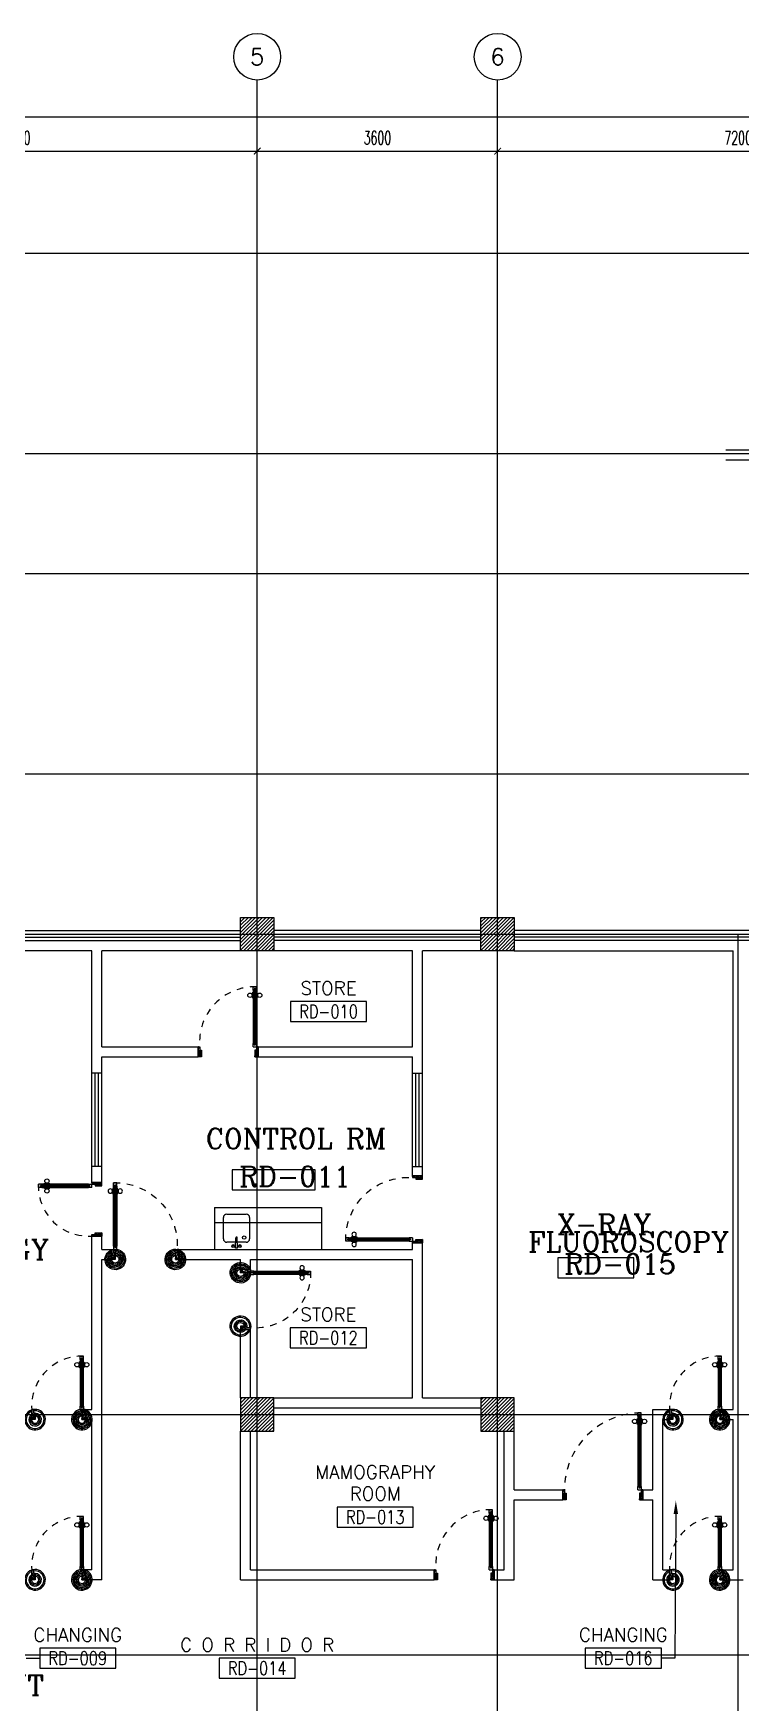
# Model space of a CAD drawing. Extents: x 417819.9 to 417911.9, y 43448 to 43539.2.
# Drawn here: x 417842.51 to 417853.09, y 43514.18 to 43539.19 of the extents above; entities that cross this region are included whole.
import ezdxf
from ezdxf.enums import TextEntityAlignment as Align

# ---------------------------------------------------------------- set-up
doc = ezdxf.new("R2010")
doc.units = 0
doc.header["$MEASUREMENT"] = 0
doc.header["$PDMODE"] = 3
doc.header["$PDSIZE"] = 0.1
doc.linetypes.add('HIDDEN', pattern=[0.375, 0.25, -0.125])
doc.layers.get('0').update_dxf_attribs({"color": 11, "linetype": 'CONTINUOUS'})
doc.layers.get('DEFPOINTS').update_dxf_attribs({"color": 11, "linetype": 'CONTINUOUS'})
for name, color, linetype in [('AX-CR', 11, 'CONTINUOUS'), ('AX-TXT', 11, 'CONTINUOUS'), ('COL', 11, 'CONTINUOUS'), ('DOOR', 11, 'CONTINUOUS'), ('ME-FIX', 11, 'CONTINUOUS'), ('RM-BOX', 11, 'CONTINUOUS'), ('RM-NAME', 11, 'CONTINUOUS'), ('RM-NO', 11, 'CONTINUOUS'), ('WALL', 11, 'CONTINUOUS')]:
    doc.layers.add(name, color=color, linetype=linetype)
doc.styles.add('ROMANC', font='romanc', dxfattribs={"height": 0.1})
doc.styles.add('ROMANS', font='ROMANS.shx', dxfattribs={"width": 0.6})
doc.dimstyles.new('STANDARD in', dxfattribs={"dimtxt": 0.2, "dimasz": 0.1, "dimexe": 0.07, "dimexo": 0.05, "dimgap": 0.1, "dimtad": 1, "dimdec": 0, "dimlfac": 1000, "dimzin": 0, "dimdsep": 46, "dimtxsty": 'ROMANS', "dimblk": 'ARCHTICK', "dimcen": 0.05, "dimdle": 0.05, "dimclrd": 7, "dimclre": 7, "dimclrt": 2, "dimadec": 0, "dimazin": 0, "dimtfac": 1, "dimtdec": 0, "dimtmove": 2, "dimatfit": 3, "dimldrblk": 'ARCHTICK', "dimfxl": 0, "dimtolj": 1, "dimtzin": 0, "dimarcsym": 0})

# ---------------------------------------------------------------- blocks, each defined once
blk = doc.blocks.new('_ARCHTICK')
at = {"color": 0, "linetype": 'ByBlock', "const_width": 0.15}
blk.add_lwpolyline([(-0.5, -0.5), (0.5, 0.5)], dxfattribs=at)
blk = doc.blocks.new('*D141')
at = {"layer": 'DEFPOINTS', "color": 0}
for p in [(417906.523, 43537.937), (417906.523, 43536.517), (417831.207, 43525.759)]:
    blk.add_point(p, dxfattribs=at)
at = {"layer": 'RM-NAME', "color": 7, "lineweight": -2}
for p, q in [((417831.207, 43525.809), (417831.207, 43538.007)), ((417906.523, 43536.567), (417906.523, 43538.007)), ((417831.157, 43537.937), (417906.573, 43537.937))]:
    blk.add_line(p, q, dxfattribs=at)
at = {"layer": 'RM-NAME', "color": 7, "lineweight": -2, "xscale": 0.1, "yscale": 0.1, "zscale": 0.1, "rotation": 180}
blk.add_blockref('_ARCHTICK', (417831.207, 43537.937), dxfattribs=at)
at = {"layer": 'RM-NAME', "color": 7, "lineweight": -2, "xscale": 0.1, "yscale": 0.1, "zscale": 0.1}
blk.add_blockref('_ARCHTICK', (417906.523, 43537.937), dxfattribs=at)
at = {"layer": 'RM-NAME', "color": 2, "insert": (417868.865, 43538.137), "char_height": 0.2, "attachment_point": 5, "style": 'ROMANS'}
blk.add_mtext('\\A1;75316', dxfattribs=at)
blk = doc.blocks.new('*D183')
at = {"layer": 'DEFPOINTS', "color": 0}
for p in [(417845.857, 43537.423), (417838.657, 43537.023), (417845.857, 43537.023)]:
    blk.add_point(p, dxfattribs=at)
at = {"layer": 'RM-NAME', "color": 7, "lineweight": -2}
for p, q in [((417838.657, 43537.073), (417838.657, 43537.493)), ((417845.857, 43537.073), (417845.857, 43537.493)), ((417838.607, 43537.423), (417845.907, 43537.423))]:
    blk.add_line(p, q, dxfattribs=at)
at = {"layer": 'RM-NAME', "color": 7, "lineweight": -2, "xscale": 0.1, "yscale": 0.1, "zscale": 0.1, "rotation": 180}
blk.add_blockref('_ARCHTICK', (417838.657, 43537.423), dxfattribs=at)
at = {"layer": 'RM-NAME', "color": 7, "lineweight": -2, "xscale": 0.1, "yscale": 0.1, "zscale": 0.1}
blk.add_blockref('_ARCHTICK', (417845.857, 43537.423), dxfattribs=at)
at = {"layer": 'RM-NAME', "color": 2, "insert": (417842.257, 43537.623), "char_height": 0.2, "attachment_point": 5, "style": 'ROMANS'}
blk.add_mtext('\\A1;7200', dxfattribs=at)
blk = doc.blocks.new('A$C09EF76E8')
at = {"layer": 'DOOR', "color": 0, "linetype": 'ByBlock'}
for p, q in [((719, 855), (710, 855)), ((710, 855), (710, 790)), ((719, 790), (710, 790)), ((727, 868), (719, 868)), ((719, 778), (719, 868)), ((719, 855), (719, 790)), ((727, 778), (719, 778)), ((777, 950), (727, 950)), ((727, 950), (777, 950)), ((727, 900), (727, 950)), ((744, 900), (727, 900)), ((760, 920), (744, 920)), ((744, 900), (744, 920)), ((760, 900), (760, 920)), ((777, 900), (760, 900)), ((777, 900), (777, 950)), ((777, 868), (784, 868)), ((777, 778), (784, 778)), ((784, 778), (784, 868)), ((784, 855), (793, 855)), ((784, 855), (784, 790)), ((784, 790), (793, 790)), ((793, 855), (793, 790)), ((2, 0), (2, 150)), ((2, 150), (27, 150)), ((2, 150), (2, 0)), ((27, 150), (27, 100)), ((27, 100), (52, 100)), ((52, 100), (52, 0)), ((727, 150), (727, 200)), ((727, 200), (744, 200)), ((727, 150), (777, 150)), ((744, 200), (744, 180)), ((744, 180), (760, 180)), ((777, 100), (752, 100)), ((752, 100), (752, 0)), ((760, 180), (760, 200)), ((760, 200), (777, 200)), ((777, 200), (777, 150)), ((777, 150), (777, 100)), ((802, 150), (777, 150)), ((802, 150), (802, 0)), ((52, 0), (2, 0)), ((752, 0), (802, 0))]:
    blk.add_line(p, q, dxfattribs=at)
at = {"layer": 'DOOR', "linetype": 'ByBlock'}
for p, q in [((727, 900), (727, 200)), ((744, 200), (744, 900)), ((760, 200), (760, 900)), ((777, 200), (777, 900)), ((802, 0), (802, 150))]:
    blk.add_line(p, q, dxfattribs=at)
at = {"layer": 'DOOR', "color": 9, "linetype": 'ByBlock'}
for p, q in [((52, 0), (2, 114)), ((52, 0), (2, 40)), ((52, 0), (38, 100)), ((752, 0), (802, 114)), ((752, 0), (765, 100)), ((752, 0), (802, 40))]:
    blk.add_line(p, q, dxfattribs=at)
at = {"layer": 'DOOR', "color": 0, "linetype": 'ByBlock'}
for centre in [(678, 823), (825, 823)]:
    blk.add_circle(centre, 32.4, dxfattribs=at)
at = {"layer": 'DOOR', "linetype": 'HIDDEN', "ltscale": 0.5}
blk.add_arc((752, 199), 752, 88.0938, 183.7249, dxfattribs=at)
at = {"layer": 'DOOR', "color": 9, "linetype": 'ByBlock'}
for centre, radius, start, end in [((52, 0), 154, 103.7142, 108.8947), ((52, 0), 134, 100.72, 111.8402), ((52, 0), 94.4, 90, 121.9818), ((52, 0), 74.4, 90, 132.2236), ((52, 0), 54.4, 90, 156.7926), ((52, 0), 34.4, 90, 180), ((52, 0), 14.4, 90, 180), ((752, 0), 94.4, 58.0182, 90), ((752, 0), 74.4, 47.7764, 90), ((752, 0), 54.4, 23.2074, 90), ((752, 0), 34.4, 0, 90), ((752, 0), 14.4, 0, 90), ((752, 0), 134, 68.1598, 79.28), ((752, 0), 114, 64.0838, 77.3774), ((752, 0), 154, 71.1053, 76.2858)]:
    blk.add_arc(centre, radius, start, end, dxfattribs=at)
blk = doc.blocks.new('RM1')
at = {"layer": 'RM-BOX'}
blk.add_lwpolyline([(570, -200), (-570, -200), (-570, -500), (570, -500)], close=True, dxfattribs=at)
at = {"layer": 'RM-NAME', "style": 'ROMANS'}
for tag, p in [('ROOMNAME1', (0, 324)), ('ROOMNAME2', (0, 0))]:
    blk.add_attdef(tag, text='', height=200, dxfattribs=at).set_placement(p, align=Align.MIDDLE)
at = {"layer": 'RM-NO', "style": 'ROMANS', "width": 0.8}
blk.add_attdef('ROOMNO', text='', height=200, dxfattribs=at).set_placement((0, -350), align=Align.MIDDLE)
blk = doc.blocks.new('*X113')
at = {"color": 0}
for p, q in [((38539, 62351), (38989, 62801)), ((38539, 62404), (38936, 62801)), ((38539, 62457), (38883, 62801)), ((38539, 62510), (38830, 62801)), ((38539, 62563), (38777, 62801)), ((38539, 62616), (38724, 62801)), ((38539, 62669), (38671, 62801)), ((38539, 62722), (38618, 62801)), ((38539, 62775), (38565, 62801)), ((38542, 62301), (39039, 62798)), ((38595, 62301), (39039, 62745)), ((38648, 62301), (39039, 62692)), ((38701, 62301), (39039, 62639)), ((38754, 62301), (39039, 62586)), ((38807, 62301), (39039, 62533)), ((38860, 62301), (39039, 62480)), ((38913, 62301), (39039, 62427)), ((38966, 62301), (39039, 62374)), ((39020, 62301), (39039, 62321))]:
    blk.add_line(p, q, dxfattribs=at)
blk = doc.blocks.new('COL50')
at = {"layer": 'COL'}
blk.add_lwpolyline([(-250, 250), (-250, -250), (250, -250), (250, 250)], close=True, dxfattribs=at)
blk = doc.blocks.new('*X112')
at = {"color": 0}
for p, q in [((38539, 69510), (39030, 70001)), ((38539, 69564), (38977, 70001)), ((38539, 69617), (38924, 70001)), ((38539, 69670), (38871, 70001)), ((38539, 69723), (38818, 70001)), ((38539, 69776), (38765, 70001)), ((38539, 69829), (38712, 70001)), ((38539, 69882), (38658, 70001)), ((38539, 69935), (38605, 70001)), ((38539, 69988), (38552, 70001)), ((38583, 69501), (39039, 69957)), ((38636, 69501), (39039, 69904)), ((38689, 69501), (39039, 69851)), ((38742, 69501), (39039, 69798)), ((38795, 69501), (39039, 69745)), ((38848, 69501), (39039, 69692)), ((38901, 69501), (39039, 69639)), ((38954, 69501), (39039, 69586)), ((39007, 69501), (39039, 69533))]:
    blk.add_line(p, q, dxfattribs=at)
blk = doc.blocks.new('DOOR100')
at = {"layer": 'DOOR', "color": 7, "linetype": 'ByBlock'}
for p, q in [((-75, 1250), (-75, 1300)), ((-75, 1300), (-25, 1300)), ((-25, 1300), (-75, 1300)), ((-58, 1250), (-58, 1270)), ((-42, 1270), (-58, 1270)), ((-42, 1250), (-42, 1270)), ((-25, 1250), (-25, 1300)), ((-91, 1205), (-91, 1140)), ((-82, 1205), (-91, 1205)), ((-82, 1140), (-91, 1140)), ((-82, 1128), (-82, 1218)), ((-75, 1218), (-82, 1218)), ((-82, 1205), (-82, 1140)), ((-75, 1128), (-82, 1128)), ((-58, 1250), (-75, 1250)), ((-25, 1250), (-42, 1250)), ((-25, 1218), (-18, 1218)), ((-25, 1128), (-18, 1128)), ((-18, 1128), (-18, 1218)), ((-18, 1205), (-18, 1140)), ((-18, 1205), (-9, 1205)), ((-18, 1140), (-9, 1140)), ((-9, 1205), (-9, 1140)), ((-1200, 0), (-1200, 150)), ((-1200, 150), (-1175, 150)), ((-1200, 150), (-1200, 0)), ((-1150, 0), (-1200, 114)), ((-1150, 0), (-1200, 40)), ((-1150, 0), (-1200, 0)), ((-1175, 150), (-1175, 100)), ((-1175, 100), (-1150, 100)), ((-1150, 0), (-1163, 100)), ((-1150, 100), (-1150, 0)), ((-75, 200), (-58, 200)), ((-75, 150), (-75, 200)), ((-75, 150), (-25, 150)), ((-58, 200), (-58, 180)), ((-58, 180), (-42, 180)), ((-50, 0), (0, 114)), ((-50, 100), (-50, 0)), ((-50, 0), (-37, 100)), ((-25, 100), (-50, 100)), ((-50, 0), (0, 40)), ((-50, 0), (0, 0)), ((-42, 200), (-25, 200)), ((-42, 180), (-42, 200)), ((-25, 200), (-25, 150)), ((0, 150), (-25, 150)), ((-25, 150), (-25, 100)), ((0, 0), (0, 150)), ((0, 150), (0, 0))]:
    blk.add_line(p, q, dxfattribs=at)
at = {"layer": 'DOOR', "linetype": 'ByBlock'}
for p, q in [((-75, 1250), (-75, 200)), ((-58, 200), (-58, 1250)), ((-42, 200), (-42, 1250)), ((-25, 200), (-25, 1250))]:
    blk.add_line(p, q, dxfattribs=at)
at = {"layer": 'DOOR', "color": 7, "linetype": 'ByBlock'}
for centre in [(-124, 1173), (24, 1173)]:
    blk.add_circle(centre, 32.4, dxfattribs=at)
at = {"layer": 'DOOR', "linetype": 'HIDDEN', "ltscale": 0.5}
blk.add_arc((-25, 150), 1150, 90, 180, dxfattribs=at)
at = {"layer": 'DOOR', "color": 7, "linetype": 'ByBlock'}
for centre, radius, start, end in [((-1150, 0), 154, 103.7142, 108.8947), ((-1150, 0), 134, 100.72, 111.8402), ((-1150, 0), 94.4, 90, 121.9818), ((-1150, 0), 74.4, 90, 132.2236), ((-1150, 0), 54.4, 90, 156.7926), ((-1150, 0), 34.4, 90, 180), ((-1150, 0), 14.4, 90, 180), ((-50, 0), 94.4, 58.0182, 90), ((-50, 0), 74.4, 47.7764, 90), ((-50, 0), 54.4, 23.2074, 90), ((-50, 0), 34.4, 0, 90), ((-50, 0), 14.4, 0, 90), ((-50, 0), 134, 68.1598, 79.28), ((-50, 0), 114, 64.0838, 77.3774), ((-50, 0), 154, 71.1053, 76.2858)]:
    blk.add_arc(centre, radius, start, end, dxfattribs=at)
blk = doc.blocks.new('A$C49F1192B')
at = {"layer": 'DOOR', "color": 0, "linetype": 'ByBlock', "xscale": -1, "rotation": 270}
blk.add_blockref('DOOR100', (0, 1200), dxfattribs=at)
blk = doc.blocks.new('*X114')
at = {"color": 0}
for p, q in [((42139, 62345), (42595, 62801)), ((42139, 62398), (42542, 62801)), ((42139, 62451), (42489, 62801)), ((42139, 62504), (42436, 62801)), ((42139, 62557), (42383, 62801)), ((42139, 62610), (42330, 62801)), ((42139, 62663), (42277, 62801)), ((42139, 62716), (42224, 62801)), ((42139, 62769), (42171, 62801)), ((42148, 62301), (42639, 62792)), ((42201, 62301), (42639, 62739)), ((42255, 62301), (42639, 62686)), ((42308, 62301), (42639, 62633)), ((42361, 62301), (42639, 62580)), ((42414, 62301), (42639, 62527)), ((42467, 62301), (42639, 62474)), ((42520, 62301), (42639, 62421)), ((42573, 62301), (42639, 62368)), ((42626, 62301), (42639, 62314))]:
    blk.add_line(p, q, dxfattribs=at)
blk = doc.blocks.new('*X115')
at = {"color": 0}
for p, q in [((42139, 69504), (42636, 70001)), ((42139, 69557), (42583, 70001)), ((42139, 69610), (42530, 70001)), ((42139, 69663), (42477, 70001)), ((42139, 69716), (42424, 70001)), ((42139, 69769), (42371, 70001)), ((42139, 69822), (42318, 70001)), ((42139, 69875), (42265, 70001)), ((42139, 69929), (42212, 70001)), ((42139, 69982), (42159, 70001)), ((42189, 69501), (42639, 69951)), ((42242, 69501), (42639, 69898)), ((42295, 69501), (42639, 69845)), ((42348, 69501), (42639, 69792)), ((42401, 69501), (42639, 69739)), ((42454, 69501), (42639, 69686)), ((42507, 69501), (42639, 69633)), ((42560, 69501), (42639, 69580)), ((42613, 69501), (42639, 69527))]:
    blk.add_line(p, q, dxfattribs=at)
blk = doc.blocks.new('*D174')
at = {"layer": 'DEFPOINTS', "color": 0}
for p in [(417856.657, 43537.423), (417849.457, 43537.023), (417856.657, 43537.023)]:
    blk.add_point(p, dxfattribs=at)
at = {"layer": 'RM-NAME', "color": 7, "lineweight": -2}
for p, q in [((417849.457, 43537.073), (417849.457, 43537.493)), ((417856.657, 43537.073), (417856.657, 43537.493)), ((417849.407, 43537.423), (417856.707, 43537.423))]:
    blk.add_line(p, q, dxfattribs=at)
at = {"layer": 'RM-NAME', "color": 7, "lineweight": -2, "xscale": 0.1, "yscale": 0.1, "zscale": 0.1, "rotation": 180}
blk.add_blockref('_ARCHTICK', (417849.457, 43537.423), dxfattribs=at)
at = {"layer": 'RM-NAME', "color": 7, "lineweight": -2, "xscale": 0.1, "yscale": 0.1, "zscale": 0.1}
blk.add_blockref('_ARCHTICK', (417856.657, 43537.423), dxfattribs=at)
at = {"layer": 'RM-NAME', "color": 2, "insert": (417853.057, 43537.623), "char_height": 0.2, "attachment_point": 5, "style": 'ROMANS'}
blk.add_mtext('\\A1;7200', dxfattribs=at)
blk = doc.blocks.new('*D173')
at = {"layer": 'DEFPOINTS', "color": 0}
for p in [(417849.457, 43537.423), (417845.857, 43537.023), (417849.457, 43537.023)]:
    blk.add_point(p, dxfattribs=at)
at = {"layer": 'RM-NAME', "color": 7, "lineweight": -2}
for p, q in [((417845.857, 43537.073), (417845.857, 43537.493)), ((417849.457, 43537.073), (417849.457, 43537.493)), ((417845.807, 43537.423), (417849.507, 43537.423))]:
    blk.add_line(p, q, dxfattribs=at)
at = {"layer": 'RM-NAME', "color": 7, "lineweight": -2, "xscale": 0.1, "yscale": 0.1, "zscale": 0.1, "rotation": 180}
blk.add_blockref('_ARCHTICK', (417845.857, 43537.423), dxfattribs=at)
at = {"layer": 'RM-NAME', "color": 7, "lineweight": -2, "xscale": 0.1, "yscale": 0.1, "zscale": 0.1}
blk.add_blockref('_ARCHTICK', (417849.457, 43537.423), dxfattribs=at)
at = {"layer": 'RM-NAME', "color": 2, "insert": (417847.657, 43537.623), "char_height": 0.2, "attachment_point": 5, "style": 'ROMANS'}
blk.add_mtext('\\A1;3600', dxfattribs=at)
blk = doc.blocks.new('AXU')
at = {"layer": 'AX-CR'}
blk.add_circle((0, 350), 350, dxfattribs=at)
at = {"layer": 'AX-TXT', "style": 'ROMANS'}
blk.add_attdef('AX', text='', height=250, dxfattribs=at).set_placement((0, 350), align=Align.MIDDLE)
blk = doc.blocks.new('DOOR90')
at = {"layer": 'DOOR', "color": 7, "linetype": 'ByBlock'}
for p, q in [((-150, 0), (0, 0)), ((-150, 0), (-150, -25)), ((0, -50), (-114, 0)), ((0, -50), (-40, 0)), ((0, -50), (0, 0)), ((-1000, -25), (-1050, -25)), ((-1050, -75), (-1050, -25)), ((-1050, -25), (-1050, -75)), ((-1000, -75), (-1050, -75)), ((-1000, -42), (-1020, -42)), ((-1020, -42), (-1020, -58)), ((-1000, -58), (-1020, -58)), ((-1000, -25), (-1000, -42)), ((-1000, -58), (-1000, -75)), ((-878, -18), (-968, -18)), ((-968, -25), (-968, -18)), ((-968, -75), (-968, -82)), ((-878, -82), (-968, -82)), ((-955, -9), (-890, -9)), ((-955, -18), (-955, -9)), ((-955, -18), (-890, -18)), ((-955, -82), (-890, -82)), ((-955, -82), (-955, -91)), ((-955, -91), (-890, -91)), ((-890, -18), (-890, -9)), ((-890, -82), (-890, -91)), ((-878, -25), (-878, -18)), ((-878, -75), (-878, -82)), ((-200, -25), (-150, -25)), ((-200, -42), (-200, -25)), ((-180, -42), (-200, -42)), ((-200, -58), (-180, -58)), ((-200, -75), (-200, -58)), ((-150, -75), (-200, -75)), ((-180, -58), (-180, -42)), ((-150, -25), (-100, -25)), ((-150, -75), (-150, -25)), ((-100, -25), (-100, -50)), ((0, -50), (-100, -37)), ((-100, -50), (0, -50)), ((-150, -875), (-100, -875)), ((-150, -900), (-150, -875)), ((-150, -900), (0, -900)), ((0, -900), (-150, -900)), ((0, -850), (-114, -900)), ((-100, -875), (-100, -850)), ((0, -850), (-100, -863)), ((-100, -850), (0, -850)), ((0, -850), (-40, -900)), ((0, -850), (0, -900))]:
    blk.add_line(p, q, dxfattribs=at)
at = {"layer": 'DOOR', "linetype": 'ByBlock'}
for p, q in [((-200, -25), (-1000, -25)), ((-200, -42), (-1000, -42)), ((-200, -58), (-1000, -58)), ((-1000, -75), (-200, -75))]:
    blk.add_line(p, q, dxfattribs=at)
at = {"layer": 'DOOR', "color": 7, "linetype": 'ByBlock'}
for centre in [(-923, 24), (-923, -124)]:
    blk.add_circle(centre, 32.4, dxfattribs=at)
for centre, radius, start, end in [((0, -50), 154, 161.1053, 166.2858), ((0, -50), 94.4, 148.0182, 180), ((0, -50), 134, 158.1598, 169.28), ((0, -50), 114, 154.0838, 167.3774), ((0, -50), 74.4, 137.7764, 180), ((0, -50), 54.4, 113.2074, 180), ((0, -50), 34.4, 90, 180), ((0, -50), 14.4, 90, 180), ((0, -850), 154, 193.7142, 198.8947), ((0, -850), 134, 190.72, 201.8402), ((0, -850), 94.4, 180, 211.9818), ((0, -850), 74.4, 180, 222.2236), ((0, -850), 54.4, 180, 246.7926), ((0, -850), 34.4, 180, 270), ((0, -850), 14.4, 180, 270)]:
    blk.add_arc(centre, radius, start, end, dxfattribs=at)
at = {"layer": 'DOOR', "linetype": 'HIDDEN', "ltscale": 0.5}
blk.add_arc((-222, -50), 828, 178.2701, 275.003, dxfattribs=at)
blk = doc.blocks.new('A$C24ED45A6')
at = {"layer": 'DOOR', "color": 0, "linetype": 'ByBlock'}
for p, q in [((909, 1055), (909, 990)), ((918, 1055), (909, 1055)), ((918, 978), (918, 1068)), ((925, 1068), (918, 1068)), ((918, 1055), (918, 990)), ((925, 1100), (925, 1150)), ((925, 1150), (975, 1150)), ((975, 1150), (925, 1150)), ((942, 1100), (925, 1100)), ((942, 1100), (942, 1120)), ((958, 1120), (942, 1120)), ((958, 1100), (958, 1120)), ((975, 1100), (958, 1100)), ((975, 1100), (975, 1150)), ((975, 1068), (982, 1068)), ((982, 978), (982, 1068)), ((982, 1055), (982, 990)), ((982, 1055), (991, 1055)), ((991, 1055), (991, 990)), ((918, 990), (909, 990)), ((925, 978), (918, 978)), ((975, 978), (982, 978)), ((982, 990), (991, 990)), ((0, 0), (0, 150)), ((0, 150), (25, 150)), ((50, 0), (0, 0)), ((25, 150), (25, 100)), ((25, 100), (50, 100)), ((50, 100), (50, 0)), ((925, 150), (925, 200)), ((925, 200), (942, 200)), ((925, 150), (975, 150)), ((942, 200), (942, 180)), ((942, 180), (958, 180)), ((975, 100), (950, 100)), ((950, 100), (950, 0)), ((958, 180), (958, 200)), ((958, 200), (975, 200)), ((975, 200), (975, 150)), ((1000, 150), (975, 150)), ((975, 150), (975, 100)), ((1000, 150), (1000, 0)), ((950, 0), (1000, 0))]:
    blk.add_line(p, q, dxfattribs=at)
at = {"layer": 'DOOR', "linetype": 'ByBlock'}
for p, q in [((925, 1100), (925, 200)), ((942, 200), (942, 1100)), ((958, 200), (958, 1100)), ((975, 200), (975, 1100))]:
    blk.add_line(p, q, dxfattribs=at)
at = {"layer": 'DOOR', "color": 9, "linetype": 'ByBlock'}
for p, q in [((50, 0), (0, 114)), ((50, 0), (0, 40)), ((50, 0), (37, 100)), ((950, 0), (1000, 114)), ((950, 0), (963, 100)), ((950, 0), (1000, 40))]:
    blk.add_line(p, q, dxfattribs=at)
at = {"layer": 'DOOR', "color": 0, "linetype": 'ByBlock'}
for centre in [(876, 1023), (1024, 1023)]:
    blk.add_circle(centre, 32.4, dxfattribs=at)
at = {"layer": 'DOOR', "linetype": 'HIDDEN', "ltscale": 0.5}
blk.add_arc((950, 222), 928, 88.456, 184.4816, dxfattribs=at)
at = {"layer": 'DOOR', "color": 9, "linetype": 'ByBlock'}
for centre, radius, start, end in [((50, 0), 154, 103.7142, 108.8947), ((50, 0), 134, 100.72, 111.8402), ((50, 0), 114, 102.6226, 115.9162), ((50, 0), 94.4, 90, 121.9818), ((50, 0), 74.4, 90, 132.2236), ((50, 0), 54.4, 90, 156.7926), ((50, 0), 34.4, 90, 180), ((50, 0), 14.4, 90, 180), ((950, 0), 94.4, 58.0182, 90), ((950, 0), 74.4, 47.7764, 90), ((950, 0), 54.4, 23.2074, 90), ((950, 0), 34.4, 0, 90), ((950, 0), 14.4, 0, 90), ((950, 0), 134, 68.1598, 79.28), ((950, 0), 114, 64.0838, 77.3774), ((950, 0), 154, 71.1053, 76.2858)]:
    blk.add_arc(centre, radius, start, end, dxfattribs=at)
at = {"layer": 'WALL'}
blk.add_line((1000, 0), (1000, 150), dxfattribs=at)
blk = doc.blocks.new('A$C347D0806')
at = {"layer": 'ME-FIX'}
for p, q in [((0.627, 1.6), (0.627, 0)), ((0.019, 1.254), (0.019, 1.287)), ((0.019, 1.287), (0.174, 1.28)), ((0.019, 1.254), (0.174, 1.261)), ((0.107, 1.28), (0.107, 1.417)), ((0.107, 1.124), (0.107, 1.261)), ((0.157, 1.467), (0.478, 1.467)), ((0.528, 1.417), (0.528, 1.124)), ((0.478, 1.074), (0.157, 1.074)), ((0.627, 0), (0, 0))]:
    blk.add_line(p, q, dxfattribs=at)
for centre, radius in [((0.05, 1.32), 0.0217), ((0.05, 1.32), 0.014), ((0.05, 1.221), 0.0217), ((0.05, 1.221), 0.014), ((0.177, 1.156), 0.0255)]:
    blk.add_circle(centre, radius, dxfattribs=at)
for centre, radius, start, end in [((0.157, 1.417), 0.0499, 90, 180), ((0.174, 1.27), 0.00997, 270, 90), ((0.478, 1.417), 0.0499, 0, 90), ((0.157, 1.124), 0.0499, 180, 270), ((0.478, 1.124), 0.0499, 270, 0)]:
    blk.add_arc(centre, radius, start, end, dxfattribs=at)

msp = doc.modelspace()

# ---------------------------------------------------------------- linework, layer by layer
at = {"layer": 'RM-NAME'}
for p, q in [((417845.8566, 43460.01), (417845.8566, 43538.4875)), ((417849.4566, 43460.01), (417849.4566, 43538.4875)), ((417820.6052, 43535.8943), (417889.6966, 43535.8943)), ((417820.6052, 43532.8943), (417911.2163, 43532.8943)), ((417856.1416, 43532.9443), (417852.8725, 43532.9443)), ((417856.1416, 43532.7943), (417852.8725, 43532.7943)), ((417820.6052, 43531.0943), (417889.6966, 43531.0943)), ((417849.4566, 43530.4504), (417849.4501, 43530.4569)), ((417820.6052, 43528.0943), (417889.6966, 43528.0943)), ((417845.6066, 43525.7443), (417838.9066, 43525.7443)), ((417849.2066, 43525.7483), (417846.1066, 43525.7483)), ((417854.1984, 43525.7483), (417849.7066, 43525.7483)), ((417820.6052, 43525.6943), (417889.6966, 43525.6943)), ((417845.6066, 43525.6443), (417838.9066, 43525.6443)), ((417845.6066, 43525.5943), (417838.9066, 43525.5943)), ((417849.2066, 43525.6483), (417846.1066, 43525.6483)), ((417849.2066, 43525.5983), (417846.1066, 43525.5983)), ((417854.0065, 43525.6483), (417849.7066, 43525.6483)), ((417854.0065, 43525.5983), (417849.7066, 43525.5983)), ((417853.0566, 43466.8743), (417853.0566, 43525.6943)), ((417843.3816, 43525.4443), (417838.9066, 43525.4443)), ((417843.3816, 43523.6118), (417843.3816, 43525.4443)), ((417845.6066, 43525.4443), (417843.5316, 43525.4443)), ((417843.5316, 43524.0043), (417843.5316, 43525.4443)), ((417848.1816, 43525.4443), (417846.1066, 43525.4443)), ((417848.1816, 43524.0043), (417848.1816, 43525.4443)), ((417849.2066, 43525.4443), (417848.3316, 43525.4443)), ((417848.3316, 43523.6118), (417848.3316, 43525.4443)), ((417849.7066, 43525.4443), (417852.9816, 43525.4443)), ((417852.9816, 43518.5693), (417852.9816, 43525.4443)), ((417843.5316, 43524.0043), (417844.9718, 43524.0043)), ((417844.9718, 43524.0043), (417844.9718, 43523.8543)), ((417845.8718, 43524.0043), (417848.1816, 43524.0043)), ((417845.8718, 43524.0043), (417845.8718, 43523.8543)), ((417843.5316, 43523.8543), (417844.9718, 43523.8543)), ((417843.5316, 43523.6118), (417843.5316, 43523.8543)), ((417845.8718, 43523.8543), (417848.1816, 43523.8543)), ((417848.1816, 43523.6118), (417848.1816, 43523.8543)), ((417843.5316, 43523.6118), (417843.3816, 43523.6118)), ((417843.3816, 43522.2118), (417843.3816, 43523.6118)), ((417843.4316, 43522.2118), (417843.4316, 43523.6118)), ((417843.4816, 43522.2118), (417843.4816, 43523.6118)), ((417843.5316, 43522.2118), (417843.5316, 43523.6118)), ((417848.1816, 43523.6118), (417848.3316, 43523.6118)), ((417848.1816, 43522.2118), (417848.1816, 43523.6118)), ((417848.2316, 43522.2118), (417848.2316, 43523.6118)), ((417848.2816, 43522.2118), (417848.2816, 43523.6118)), ((417848.3316, 43522.2118), (417848.3316, 43523.6118)), ((417843.3816, 43521.9693), (417843.3816, 43522.2118)), ((417843.5316, 43522.2118), (417843.3816, 43522.2118)), ((417843.5316, 43521.9693), (417843.5316, 43522.2118)), ((417848.1816, 43522.0693), (417848.1816, 43522.2118)), ((417848.1816, 43522.2118), (417848.3316, 43522.2118)), ((417848.3316, 43522.0693), (417848.1816, 43522.0693)), ((417848.3316, 43522.0693), (417848.3316, 43522.2118)), ((417843.3816, 43521.9693), (417843.5316, 43521.9693)), ((417845.2176, 43521.5958), (417845.2176, 43520.9693)), ((417846.8178, 43521.3693), (417845.2176, 43521.3693)), ((417843.3816, 43518.5693), (417843.3816, 43521.1693)), ((417843.3816, 43521.1693), (417843.5316, 43521.1693)), ((417843.5316, 43520.9693), (417843.5316, 43521.1693)), ((417848.1816, 43520.9693), (417848.1816, 43521.0693)), ((417848.3316, 43521.0693), (417848.1816, 43521.0693)), ((417848.3316, 43518.7443), (417848.3316, 43521.0693)), ((417843.5316, 43520.9693), (417843.6816, 43520.9693)), ((417843.5316, 43516.0193), (417843.5316, 43520.8193)), ((417843.5316, 43520.8193), (417843.6816, 43520.8193)), ((417843.6816, 43520.9693), (417843.6816, 43520.8193)), ((417843.6816, 43520.9693), (417843.6816, 43520.8193)), ((417844.6816, 43520.9693), (417848.1816, 43520.9693)), ((417844.6816, 43520.9693), (417844.6816, 43520.8193)), ((417844.6816, 43520.9693), (417844.6816, 43520.8193)), ((417844.6816, 43520.8193), (417845.6066, 43520.8193)), ((417845.6066, 43520.6693), (417845.6066, 43520.8193)), ((417845.7566, 43520.6693), (417845.7566, 43520.8193)), ((417845.7566, 43520.8193), (417848.1816, 43520.8193)), ((417848.1816, 43518.7443), (417848.1816, 43520.8193)), ((417845.7566, 43520.6693), (417845.6066, 43520.6693)), ((417845.6066, 43518.7443), (417845.6066, 43519.7693)), ((417845.7566, 43519.7693), (417845.6066, 43519.7693)), ((417845.7566, 43518.7443), (417845.7566, 43519.7693)), ((417846.1066, 43518.7443), (417848.1816, 43518.7443)), ((417848.3316, 43518.7443), (417849.2066, 43518.7443)), ((417820.6052, 43518.4943), (417889.6966, 43518.4943)), ((417843.2816, 43518.5693), (417843.2816, 43518.4193)), ((417843.2816, 43518.5693), (417843.3816, 43518.5693)), ((417846.1066, 43518.5943), (417849.2066, 43518.5943)), ((417851.7816, 43517.3693), (417851.7816, 43518.5693)), ((417851.7816, 43518.5693), (417852.0316, 43518.5693)), ((417852.0316, 43518.5693), (417852.0316, 43518.4193)), ((417852.8316, 43518.5693), (417852.8316, 43518.4193)), ((417852.8316, 43518.5693), (417852.9816, 43518.5693)), ((417843.2816, 43518.4193), (417843.3816, 43518.4193)), ((417843.3816, 43516.1693), (417843.3816, 43518.4193)), ((417845.6066, 43516.0193), (417845.6066, 43518.2443)), ((417845.7566, 43516.1693), (417845.7566, 43518.2443)), ((417849.5566, 43516.1693), (417849.5566, 43518.2443)), ((417849.7066, 43517.3693), (417849.7066, 43518.2443)), ((417851.9316, 43516.1693), (417851.9316, 43518.4193)), ((417851.9316, 43518.4193), (417852.0316, 43518.4193)), ((417852.8316, 43518.4193), (417852.9816, 43518.4193)), ((417852.9816, 43516.1693), (417852.9816, 43518.4193)), ((417849.7066, 43517.3693), (417850.4316, 43517.3693)), ((417850.4316, 43517.3693), (417850.4316, 43517.2193)), ((417851.6316, 43517.3693), (417851.6316, 43517.2193)), ((417851.6316, 43517.3693), (417851.7816, 43517.3693)), ((417849.7066, 43516.0193), (417849.7066, 43517.2193)), ((417849.7066, 43517.2193), (417850.4316, 43517.2193)), ((417851.6316, 43517.2193), (417851.7816, 43517.2193)), ((417851.7816, 43516.0193), (417851.7816, 43517.2193)), ((417852.1246, 43517.0044), (417852.1115, 43514.8467)), ((417843.2816, 43516.1693), (417843.2816, 43516.0193)), ((417843.3816, 43516.1693), (417843.2816, 43516.1693)), ((417843.5316, 43516.0193), (417843.2816, 43516.0193)), ((417845.6066, 43516.0193), (417848.5066, 43516.0193)), ((417845.7566, 43516.1693), (417848.5066, 43516.1693)), ((417848.5066, 43516.1693), (417848.5066, 43516.0193)), ((417849.4066, 43516.1693), (417849.4066, 43516.0193)), ((417849.4066, 43516.1693), (417849.5566, 43516.1693)), ((417849.4066, 43516.0193), (417849.7066, 43516.0193)), ((417851.7816, 43516.0193), (417852.0316, 43516.0193)), ((417851.9316, 43516.1693), (417852.0316, 43516.1693)), ((417852.0316, 43516.1693), (417852.0316, 43516.0193)), ((417852.8316, 43516.1693), (417852.8316, 43516.0193)), ((417852.8316, 43516.1693), (417852.9816, 43516.1693)), ((417852.8316, 43516.0193), (417853.1316, 43516.0193)), ((417831.4566, 43514.8943), (417889.6966, 43514.8943)), ((417842.3971, 43514.8434), (417842.6005, 43514.8434)), ((417852.1115, 43514.8467), (417851.908, 43514.8467))]:
    msp.add_line(p, q, dxfattribs=at)
for points in [[(417845.6066, 43525.4443), (417845.6066, 43525.9443), (417846.1066, 43525.9443), (417846.1066, 43525.4443)], [(417849.2066, 43525.4443), (417849.2066, 43525.9443), (417849.7066, 43525.9443), (417849.7066, 43525.4443)], [(417846.7266, 43522.1635), (417845.4846, 43522.1635), (417845.4846, 43521.8635), (417846.7266, 43521.8635)], [(417851.4976, 43520.8425), (417850.3578, 43520.8425), (417850.3578, 43520.5425), (417851.4976, 43520.5425)]]:
    msp.add_lwpolyline(points, close=True, dxfattribs=at)
msp.add_solid([(417852.0913, 43517.0044), (417852.1579, 43517.0044), (417852.1246, 43517.2044)], dxfattribs=at)

# ---------------------------------------------------------------- block references
at = {"layer": 'RM-NAME', "xscale": 0.001000000047497451, "yscale": 0.0009999999892897904, "zscale": 0.001}
for name, p, values in [('AXU', (417845.8566, 43538.4875), {'AX': '5'}), ('AXU', (417849.4566, 43538.4875), {'AX': '6'}), ('RM1', (417846.9254, 43524.884), {'ROOMNO': 'RD-010', 'ROOMNAME2': 'STORE'}), ('RM1', (417846.9227, 43519.9955), {'ROOMNO': 'RD-012', 'ROOMNAME2': 'STORE'}), ('RM1', (417847.6237, 43517.31), {'ROOMNO': 'RD-013', 'ROOMNAME2': 'ROOM', 'ROOMNAME1': 'MAMOGRAPHY'}), ('RM1', (417843.1704, 43515.1934), {'ROOMNO': 'RD-009', 'ROOMNAME2': 'CHANGING'}), ('RM1', (417851.3382, 43515.1967), {'ROOMNO': 'RD-016', 'ROOMNAME2': 'CHANGING'}), ('RM1', (417845.8566, 43515.0443), {'ROOMNO': 'RD-014', 'ROOMNAME2': 'C O R R I D O R'})]:
    msp.add_blockref(name, p, dxfattribs=at).add_auto_attribs(values)
at = {"layer": 'RM-NAME', "yscale": 0.0009999999892897904, "zscale": 0.001}
for name, p, xscale in [('*X112', (417807.0674, 43455.9433), 0.001000000047497451), ('*X115', (417807.0674, 43455.9433), 0.001000000047497451), ('A$C24ED45A6', (417844.6816, 43520.8193), -0.001000000047497451), ('DOOR90', (417845.6066, 43520.6693), -0.001000000047497451), ('A$C09EF76E8', (417842.48, 43518.4193), 0.001000000047497451), ('A$C09EF76E8', (417852.03, 43518.4193), 0.001000000047497451), ('*X113', (417807.0674, 43455.9433), 0.001000000047497451), ('COL50', (417845.8566, 43518.4943), 0.001000000047497451), ('*X114', (417807.0674, 43455.9433), 0.001000000047497451), ('COL50', (417849.4566, 43518.4943), 0.001000000047497451), ('A$C09EF76E8', (417842.48, 43516.0193), 0.001000000047497451), ('A$C09EF76E8', (417852.03, 43516.0193), 0.001000000047497451)]:
    msp.add_blockref(name, p, dxfattribs=dict(at, xscale=xscale))
for name, p, xscale, rotation in [('DOOR90', (417845.8718, 43523.8543), 0.0009999999892897904, 270), ('A$C09EF76E8', (417843.5316, 43521.1677), 0.0009999999892897904, 90), ('A$C24ED45A6', (417848.3316, 43522.0693), -0.0009999999892897904, 90), ('A$C49F1192B', (417850.4316, 43517.2193), -0.0009999999892897904, 270), ('DOOR90', (417849.4066, 43516.0193), 0.0009999999892897904, 270)]:
    msp.add_blockref(name, p, dxfattribs=dict(at, xscale=xscale, rotation=rotation))
at = {"layer": 'RM-NAME', "rotation": 90}
msp.add_blockref('A$C347D0806', (417846.8178, 43520.9693), dxfattribs=at)

# ---------------------------------------------------------------- texts
at = {"layer": 'RM-NAME', "style": 'ROMANC'}
for s, p in [('CONTROL RM', (417845.0865, 43522.4792)), ('RD-011', (417845.5859, 43521.9135)), ('X-RAY', (417850.3567, 43521.1981)), ('FLUOROSCOPY', (417849.9146, 43520.9326)), ('RADIOLOGY', (417840.4118, 43520.8196)), ('RD-015', (417850.4545, 43520.6043))]:
    msp.add_text(s, height=0.3, dxfattribs=at).set_placement(p)
msp.add_text('RADIOLOGY DEPARTMENT', height=0.3, dxfattribs=at).set_placement((417840.0202, 43514.4394), align=Align.MIDDLE)

# ---------------------------------------------------------------- dimensions: what is measured, and where the dimension line sits
at = {"layer": 'RM-NAME'}
for base, p1, p2, picture, middle in [((417906.5226, 43537.9373), (417831.2066, 43525.7589), (417906.5226, 43536.5173), '*D141', (417868.8646, 43538.1373)), ((417845.8566, 43537.4227), (417838.6566, 43537.0227), (417845.8566, 43537.0227), '*D183', (417842.2566, 43537.6227)), ((417849.4566, 43537.4227), (417845.8566, 43537.0227), (417849.4566, 43537.0227), '*D173', (417847.6566, 43537.6227)), ((417856.6566, 43537.4227), (417849.4566, 43537.0227), (417856.6566, 43537.0227), '*D174', (417853.0566, 43537.6227))]:
    dim = msp.add_linear_dim(base=base, p1=p1, p2=p2, dimstyle='STANDARD in', dxfattribs=at)
    dim.commit()
    dim.dimension.update_dxf_attribs({"geometry": picture, "text_midpoint": middle})

doc.saveas('drawing.dxf')
